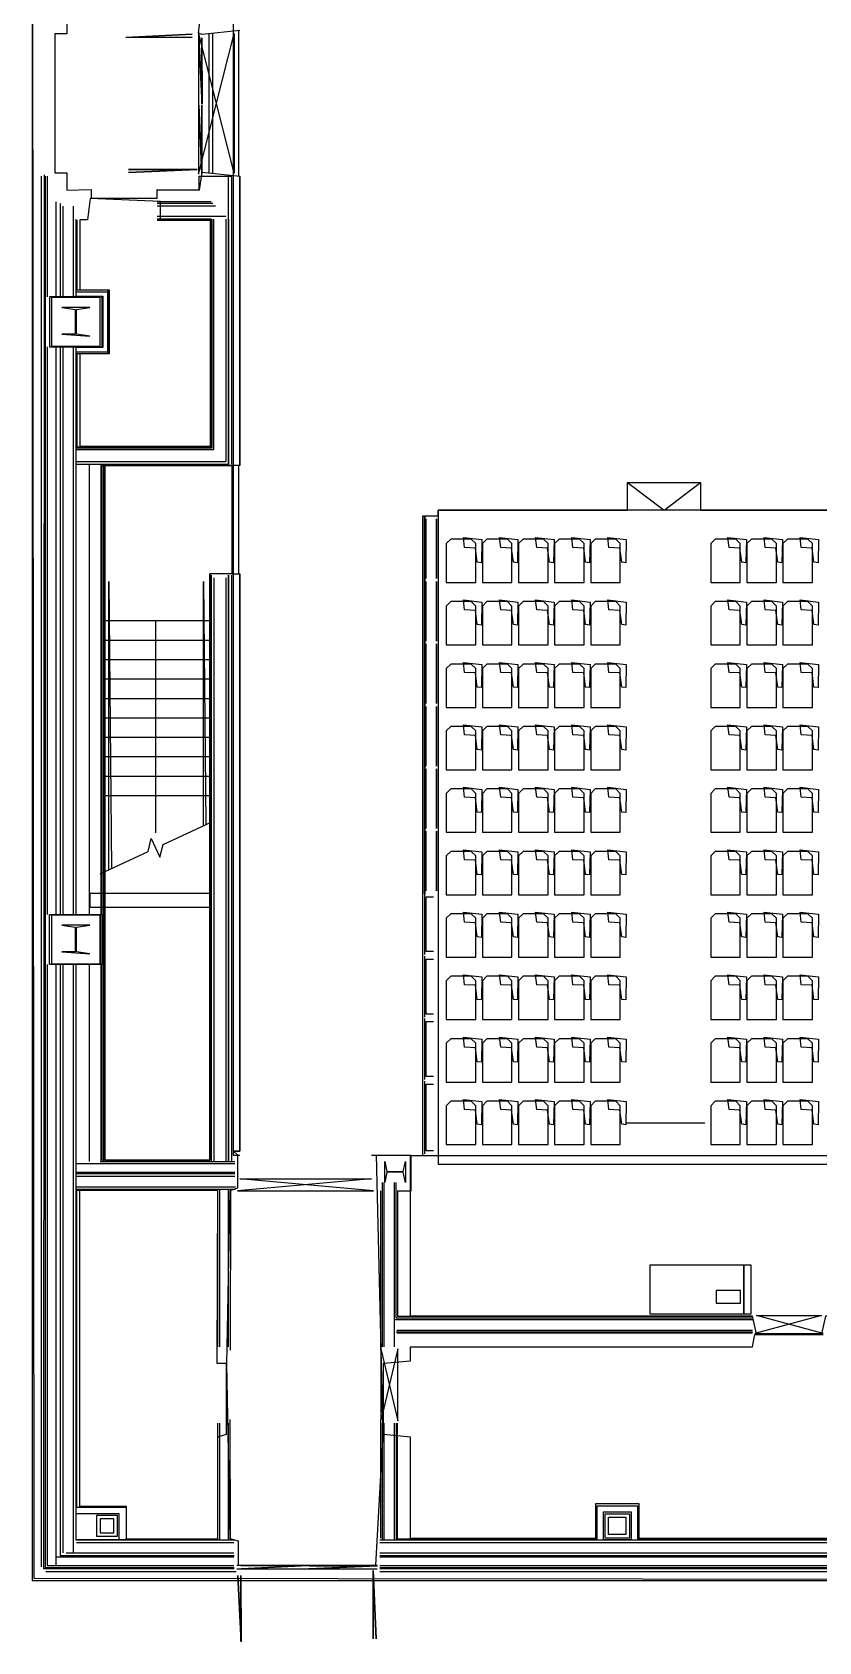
# Model space of a CAD drawing. Header units: millimetres. Extents: x -167342 to 210257, y -148500 to 0.
# Drawn here: x 140729 to 152061, y -100071 to -76875 of the extents above; entities that cross this region are included whole.
import ezdxf

# ---------------------------------------------------------------- set-up
doc = ezdxf.new("R2010")
doc.units = ezdxf.units.MM
doc.layers.add('CONTROL_SIMPLIFIED', color=7, linetype='Continuous')

msp = doc.modelspace()

# ---------------------------------------------------------------- linework, layer by layer
at = {"layer": 'CONTROL_SIMPLIFIED'}
for p, q in [((143628, -93005, 0), (143628, -67995, 0)), ((143277, -78910, 0), (143277, -76890)), ((143329, -78910, 0), (143329, -76890, 0)), ((143702, -76850, 0), (143702, -78950, 0)), ((140856, -78950, 0), (140856, -98991, 0)), ((140917, -78950, 0), (140917, -99000, 0)), ((140944, -78950, 0), (140944, -80690, 0)), ((140944, -78950, 0), (140944, -80690, 0)), ((143557, -83100, 0), (143557, -78950, 0)), ((143607, -83100, 0), (143607, -78950, 0)), ((143718, -83120, 0), (143718, -78950, 0)), ((141069, -79322, 0), (141069, -80690, 0)), ((141069, -79322, 0), (141069, -80690, 0)), ((143309, -79322, 0), (142527, -79322, 0)), ((143309, -79322, 0), (142527, -79322, 0)), ((141131, -79344, 0), (141131, -80690, 0)), ((141131, -79344, 0), (141131, -80690, 0)), ((141169, -79382, 0), (141169, -80690, 0)), ((141169, -79382, 0), (141169, -80690, 0)), ((141319, -79382, 0), (141319, -80690, 0)), ((141319, -79382, 0), (141319, -80690, 0)), ((143331, -79344, 0), (142527, -79344, 0)), ((143331, -79344, 0), (142527, -79344, 0)), ((143369, -79382, 0), (142527, -79382, 0)), ((143369, -79382, 0), (142527, -79382, 0)), ((143519, -79532, 0), (142527, -79532, 0)), ((143519, -79532, 0), (142527, -79532, 0)), ((141357, -79570, 0), (141357, -80690, 0)), ((141357, -79570, 0), (141357, -80690, 0)), ((143307, -79570, 0), (142527, -79570, 0)), ((143307, -79570, 0), (142527, -79570, 0)), ((142527, -79582, 0), (143308, -79582, 0)), ((143308, -79582, 0), (143308, -82850, 0)), ((143320, -82863, 0), (143320, -79570, 0)), ((143347, -82890, 0), (143347, -79570, 0)), ((141707, -80700), (141007, -80700)), ((141007, -80700), (141007, -81400)), ((141707, -80700, 0), (141007, -80700, 0)), ((141007, -80700, 0), (141007, -81400, 0)), ((141707, -81400), (141707, -80700)), ((141707, -81400, 0), (141707, -80700, 0)), ((140944, -81410, 0), (140944, -89590, 0)), ((141007, -81400), (141707, -81400)), ((141007, -81400, 0), (141707, -81400, 0)), ((141069, -81410, 0), (141069, -89590, 0)), ((141131, -81410, 0), (141131, -89590, 0)), ((141169, -81410, 0), (141169, -89590, 0)), ((141319, -81410, 0), (141319, -89590, 0)), ((141357, -81410, 0), (141357, -89590, 0)), ((141370, -81510, 0), (141370, -82850, 0)), ((141357, -82700, 0), (141357, -89590, 0)), ((141357, -82863, 0), (143320, -82863, 0)), ((141357, -82890, 0), (143347, -82890, 0)), ((141370, -82850, 0), (143308, -82850, 0)), ((141357, -83060, 0), (143517, -83060, 0)), ((141357, -83100, 0), (143557, -83100, 0)), ((141548, -83100, 0), (141548, -89590, 0)), ((141548, -83100, 0), (141548, -89590, 0)), ((141718, -83100, 0), (141718, -89590, 0)), ((141718, -83100, 0), (141718, -89590, 0)), ((141757, -83100, 0), (141757, -93150, 0)), ((141778, -93129, 0), (141778, -83121, 0)), ((143702, -83121, 0), (141778, -83121, 0)), ((143702, -83120, 0), (143702, -84680, 0)), ((146357, -83846, 0), (146357, -84794, 0)), ((146382, -83846, 0), (146382, -84794, 0)), ((146389, -84794, 0), (146389, -83846, 0)), ((146403, -84750, 0), (146403, -83890, 0)), ((146553, -84750, 0), (146553, -83890, 0)), ((146553, -83890, 0), (146553, -84750, 0)), ((146577, -83890, 0), (146577, -84750, 0)), ((143286, -93129, 0), (143286, -84679, 0)), ((143307, -84700, 0), (143307, -93150, 0)), ((143307, -84700, 0), (143307, -93150, 0)), ((143347, -84740, 0), (143347, -93150, 0)), ((143347, -84740, 0), (143347, -93150, 0)), ((143517, -84740, 0), (143517, -93150, 0)), ((143517, -84740, 0), (143517, -93150, 0)), ((143557, -84700, 0), (143557, -93150, 0)), ((143557, -84700, 0), (143557, -93150, 0)), ((143557, -93150, 0), (143557, -84700, 0)), ((143607, -93150, 0), (143607, -84700, 0)), ((146357, -84746, 0), (146357, -85694, 0)), ((146382, -84746, 0), (146382, -85694, 0)), ((146389, -85694, 0), (146389, -84746, 0)), ((146403, -85650, 0), (146403, -84790, 0)), ((146553, -85650, 0), (146553, -84790, 0)), ((146553, -84790, 0), (146553, -85650, 0)), ((146577, -84790, 0), (146577, -85650, 0)), ((143287, -85360, 0), (141778, -85360, 0)), ((143287, -85360, 0), (141778, -85360, 0)), ((143287, -85640, 0), (141778, -85640, 0)), ((143287, -85640, 0), (141778, -85640, 0)), ((146357, -85646, 0), (146357, -86594, 0)), ((146382, -85646, 0), (146382, -86594, 0)), ((146389, -86594, 0), (146389, -85646, 0)), ((146403, -86550, 0), (146403, -85690, 0)), ((146553, -86550, 0), (146553, -85690, 0)), ((146553, -85690, 0), (146553, -86550, 0)), ((146577, -85690, 0), (146577, -86550, 0)), ((143287, -85920, 0), (141778, -85920, 0)), ((143287, -85920, 0), (141778, -85920, 0)), ((143287, -86200, 0), (141778, -86200, 0)), ((143287, -86200, 0), (141778, -86200, 0)), ((143287, -86480, 0), (141778, -86480, 0)), ((143287, -86480, 0), (141778, -86480, 0)), ((146357, -86546, 0), (146357, -87494, 0)), ((146382, -86546, 0), (146382, -87494, 0)), ((146389, -87494, 0), (146389, -86546, 0)), ((146403, -87450, 0), (146403, -86590, 0)), ((146553, -87450, 0), (146553, -86590, 0)), ((146553, -86590, 0), (146553, -87450, 0)), ((146577, -86590, 0), (146577, -87450, 0)), ((143287, -86760, 0), (141778, -86760, 0)), ((143287, -86760, 0), (141778, -86760, 0)), ((143287, -87040, 0), (141778, -87040, 0)), ((143287, -87040, 0), (141778, -87040, 0)), ((143287, -87320, 0), (141778, -87320, 0)), ((143287, -87320, 0), (141778, -87320, 0)), ((146357, -87446, 0), (146357, -88394, 0)), ((146382, -87446, 0), (146382, -88394, 0)), ((146389, -88394, 0), (146389, -87446, 0)), ((143287, -87600, 0), (141778, -87600, 0)), ((143287, -87600, 0), (141778, -87600, 0)), ((146403, -88350, 0), (146403, -87490, 0)), ((146553, -88350, 0), (146553, -87490, 0)), ((146553, -87490, 0), (146553, -88350, 0)), ((146577, -87490, 0), (146577, -88350, 0)), ((143287, -87880, 0), (141778, -87880, 0)), ((143287, -87880, 0), (141778, -87880, 0)), ((146357, -88346, 0), (146357, -89294, 0)), ((146382, -88346, 0), (146382, -89294, 0)), ((146389, -89294, 0), (146389, -88346, 0)), ((146403, -89250, 0), (146403, -88390, 0)), ((146553, -89250, 0), (146553, -88390, 0)), ((146553, -88390, 0), (146553, -89250, 0)), ((146577, -88390, 0), (146577, -89250, 0)), ((146382, -89290, 0), (146382, -90168, 0)), ((141707, -89600), (141007, -89600)), ((141007, -89600), (141007, -90300)), ((141707, -89600, 0), (141007, -89600, 0)), ((141007, -89600, 0), (141007, -90300, 0)), ((141707, -89600), (141707, -90300)), ((141707, -89600, 0), (141707, -90300, 0)), ((146382, -90190, 0), (146382, -91068, 0)), ((140944, -90310, 0), (140944, -98973, 0)), ((140944, -90310, 0), (140944, -98973, 0)), ((141007, -90300), (141707, -90300)), ((141007, -90300, 0), (141707, -90300, 0)), ((141069, -90310, 0), (141069, -98973, 0)), ((141069, -90310, 0), (141069, -98848, 0)), ((141131, -90310, 0), (141131, -98826, 0)), ((141131, -90310, 0), (141131, -98826, 0)), ((141169, -90310, 0), (141169, -98788, 0)), ((141169, -90310, 0), (141169, -98788, 0)), ((141319, -90310, 0), (141319, -98788, 0)), ((141319, -90310, 0), (141319, -98788, 0)), ((141357, -90310, 0), (141357, -93150, 0)), ((141357, -90310, 0), (141357, -93150, 0)), ((141548, -90310, 0), (141548, -93150, 0)), ((141718, -90310, 0), (141718, -93150, 0)), ((141718, -90310, 0), (141718, -93150, 0)), ((146382, -91090, 0), (146382, -91968, 0)), ((146382, -91990, 0), (146382, -93038, 0)), ((149287, -92591, 0), (150417, -92591, 0)), ((141357, -93150, 0), (141357, -98600, 0)), ((141357, -93177, 0), (143647, -93177, 0)), ((141357, -93177, 0), (143647, -93177, 0)), ((141707, -93150, 0), (143603, -93150, 0)), ((141707, -93150, 0), (143647, -93150, 0)), ((141778, -93129, 0), (143286, -93129, 0)), ((146188, -93065, 0), (159926, -93065, 0)), ((146307, -93065, 0), (159807, -93065, 0)), ((141357, -93302, 0), (143647, -93302, 0)), ((141357, -93302, 0), (143647, -93302, 0)), ((141357, -93324, 0), (143647, -93324, 0)), ((141357, -93362, 0), (143647, -93362, 0)), ((141357, -93362, 0), (143603, -93362, 0)), ((141357, -93376, 0), (141357, -98600, 0)), ((141357, -93376, 0), (141357, -98600, 0)), ((145769, -93450, 0), (145769, -95818, 0)), ((145796, -93450, 0), (145796, -95818, 0)), ((145796, -93450, 0), (145796, -95818, 0)), ((145946, -93450, 0), (145946, -95818, 0)), ((145946, -93450, 0), (145946, -95818, 0)), ((145973, -95401, 0), (145973, -93450, 0)), ((141357, -93512, 0), (143658, -93512, 0)), ((141357, -93550, 0), (143658, -93550, 0)), ((141370, -98135, 0), (141370, -93562, 0)), ((141370, -93562, 0), (143405, -93562, 0)), ((141407, -93512, 0), (143658, -93512, 0)), ((141407, -93550), (143658, -93550)), ((141407, -93550), (143658, -93550)), ((141407, -93550, 0), (143658, -93550, 0)), ((143405, -95818, 0), (143405, -93562, 0)), ((143430, -95818, 0), (143430, -93550, 0)), ((143555, -95818, 0), (143555, -93550, 0)), ((145748, -93571, 0), (145748, -95868, 0)), ((145994, -93571, 0), (145994, -95380, 0)), ((145945, -95428, 0), (151107, -95428, 0)), ((145945, -95428, 0), (151107, -95428, 0)), ((145972, -95401, 0), (151107, -95401, 0)), ((145994, -95380, 0), (151107, -95380, 0)), ((145972, -95605, 0), (151107, -95605, 0)), ((145983, -95578, 0), (151107, -95578, 0)), ((145983, -95578, 0), (151107, -95578, 0)), ((145986, -95618, 0), (151107, -95618, 0)), ((143405, -98600, 0), (143405, -96918, 0)), ((143430, -98600, 0), (143430, -96918, 0)), ((143555, -98600, 0), (143555, -96918, 0)), ((145748, -96868, 0), (145748, -98579, 0)), ((145769, -96918, 0), (145769, -98600, 0)), ((145796, -96918), (145796, -98600, 0)), ((145796, -96918), (145796, -98600, 0)), ((145946, -96918), (145946, -98600, 0)), ((145946, -96918), (145946, -98600, 0)), ((145973, -96918), (145973, -98600, 0)), ((145986, -96918, 0), (145986, -98587, 0)), ((142072, -98135, 0), (141370, -98135, 0)), ((141219, -98788, 0), (143632, -98788, 0)), ((141219, -98788, 0), (143632, -98788, 0)), ((142077, -98600, 0), (141357, -98600, 0)), ((141357, -98600, 0), (143637, -98600, 0)), ((141369, -98638, 0), (143632, -98638, 0)), ((141369, -98638, 0), (143632, -98638, 0)), ((142072, -98587, 0), (143405, -98587, 0)), ((142077, -98600, 0), (143637, -98600, 0)), ((145737, -98600, 0), (160377, -98600, 0)), ((145737, -98638, 0), (160377, -98638, 0)), ((145737, -98638, 0), (160377, -98638, 0)), ((145737, -98788, 0), (160377, -98788, 0)), ((145737, -98788, 0), (160377, -98788, 0)), ((145986, -98587, 0), (148867, -98587, 0)), ((149447, -98587, 0), (156667, -98587, 0)), ((140917, -99000, 0), (143637, -99000, 0)), ((140944, -98973, 0), (143632, -98973, 0)), ((141007, -99000, 0), (143637, -99000, 0)), ((141007, -99000, 0), (143637, -99000, 0)), ((141007, -99000, 0), (143637, -99000, 0)), ((141034, -98973, 0), (143632, -98973, 0)), ((141069, -98848, 0), (143632, -98848, 0)), ((141109, -98848, 0), (143632, -98848, 0)), ((141131, -98826, 0), (143637, -98826, 0)), ((141181, -98826, 0), (143637, -98826, 0)), ((143677, -98968, 0), (145697, -98968, 0)), ((143677, -99020, 0), (145697, -99020, 0)), ((145737, -98826, 0), (160377, -98826, 0)), ((145737, -98826, 0), (160377, -98826, 0)), ((145737, -98848, 0), (160377, -98848, 0)), ((145737, -98848, 0), (160377, -98848, 0)), ((145737, -98973, 0), (160377, -98973, 0)), ((145737, -98973, 0), (160377, -98973, 0)), ((145737, -99000, 0), (160377, -99000, 0)), ((145737, -99000, 0), (160377, -99000, 0)), ((143667, -99061, 0), (140926, -99061, 0)), ((160407, -99061, 0), (145737, -99061, 0))]:
    msp.add_line(p, q, dxfattribs=at)
for points in [[(167042, -99188), (140756, -99161), (140729, -63855), (140729, -99188)], [(142577, -79315), (141562, -79272), (141527, -79580), (141417, -79580), (141417, -80590), (141817, -80590), (141817, -81510), (141417, -81510), (141417, -82840), (143297, -82840), (143297, -79580), (142577, -79580)], [(141737, -80690), (140977, -80690), (140977, -81410), (141737, -81410)], [(141007, -81400), (141707, -81400), (141707, -80700), (141007, -80700)], [(141007, -81400), (141707, -81400), (141707, -80700), (141007, -80700)], [(141707, -80700), (141007, -80700), (141007, -81400), (141707, -81400)], [(141155, -81229), (141560, -81257), (141366, -81229), (141366, -80871), (141560, -80843), (141155, -80843), (141348, -80871), (141348, -81229)], [(141155, -81229), (141560, -81257), (141366, -81229), (141366, -80871), (141560, -80843), (141155, -80843), (141348, -80871), (141348, -81229)], [(141737, -93130), (141737, -83120), (143607, -83120), (143607, -84680), (143287, -84680), (143287, -93130)], [(146577, -83765), (146577, -93190), (159537, -93190), (159537, -83765)], [(147120, -84805), (147120, -84245), (147055, -84180), (146760, -84180), (146695, -84245), (146695, -84805)], [(147640, -84805), (147640, -84245), (147575, -84180), (147280, -84180), (147215, -84245), (147215, -84805)], [(148160, -84805), (148160, -84245), (148095, -84180), (147800, -84180), (147735, -84245), (147735, -84805)], [(148680, -84805), (148680, -84245), (148615, -84180), (148320, -84180), (148255, -84245), (148255, -84805)], [(149200, -84805), (149200, -84245), (149135, -84180), (148840, -84180), (148775, -84245), (148775, -84805)], [(150930, -84805), (150930, -84245), (150865, -84180), (150570, -84180), (150505, -84245), (150505, -84805)], [(151450, -84805), (151450, -84245), (151385, -84180), (151090, -84180), (151025, -84245), (151025, -84805)], [(151970, -84805), (151970, -84245), (151905, -84180), (151610, -84180), (151545, -84245), (151545, -84805)], [(147120, -85705), (147120, -85145), (147055, -85080), (146760, -85080), (146695, -85145), (146695, -85705)], [(147640, -85705), (147640, -85145), (147575, -85080), (147280, -85080), (147215, -85145), (147215, -85705)], [(148160, -85705), (148160, -85145), (148095, -85080), (147800, -85080), (147735, -85145), (147735, -85705)], [(148680, -85705), (148680, -85145), (148615, -85080), (148320, -85080), (148255, -85145), (148255, -85705)], [(149200, -85705), (149200, -85145), (149135, -85080), (148840, -85080), (148775, -85145), (148775, -85705)], [(150930, -85705), (150930, -85145), (150865, -85080), (150570, -85080), (150505, -85145), (150505, -85705)], [(151450, -85705), (151450, -85145), (151385, -85080), (151090, -85080), (151025, -85145), (151025, -85705)], [(151970, -85705), (151970, -85145), (151905, -85080), (151610, -85080), (151545, -85145), (151545, -85705)], [(147120, -86605), (147120, -86045), (147055, -85980), (146760, -85980), (146695, -86045), (146695, -86605)], [(147640, -86605), (147640, -86045), (147575, -85980), (147280, -85980), (147215, -86045), (147215, -86605)], [(148160, -86605), (148160, -86045), (148095, -85980), (147800, -85980), (147735, -86045), (147735, -86605)], [(148680, -86605), (148680, -86045), (148615, -85980), (148320, -85980), (148255, -86045), (148255, -86605)], [(149200, -86605), (149200, -86045), (149135, -85980), (148840, -85980), (148775, -86045), (148775, -86605)], [(150930, -86605), (150930, -86045), (150865, -85980), (150570, -85980), (150505, -86045), (150505, -86605)], [(151450, -86605), (151450, -86045), (151385, -85980), (151090, -85980), (151025, -86045), (151025, -86605)], [(151970, -86605), (151970, -86045), (151905, -85980), (151610, -85980), (151545, -86045), (151545, -86605)], [(147120, -87505), (147120, -86945), (147055, -86880), (146760, -86880), (146695, -86945), (146695, -87505)], [(147640, -87505), (147640, -86945), (147575, -86880), (147280, -86880), (147215, -86945), (147215, -87505)], [(148160, -87505), (148160, -86945), (148095, -86880), (147800, -86880), (147735, -86945), (147735, -87505)], [(148680, -87505), (148680, -86945), (148615, -86880), (148320, -86880), (148255, -86945), (148255, -87505)], [(149200, -87505), (149200, -86945), (149135, -86880), (148840, -86880), (148775, -86945), (148775, -87505)], [(150930, -87505), (150930, -86945), (150865, -86880), (150570, -86880), (150505, -86945), (150505, -87505)], [(151450, -87505), (151450, -86945), (151385, -86880), (151090, -86880), (151025, -86945), (151025, -87505)], [(151970, -87505), (151970, -86945), (151905, -86880), (151610, -86880), (151545, -86945), (151545, -87505)], [(147120, -88405), (147120, -87845), (147055, -87780), (146760, -87780), (146695, -87845), (146695, -88405)], [(147640, -88405), (147640, -87845), (147575, -87780), (147280, -87780), (147215, -87845), (147215, -88405)], [(148160, -88405), (148160, -87845), (148095, -87780), (147800, -87780), (147735, -87845), (147735, -88405)], [(148680, -88405), (148680, -87845), (148615, -87780), (148320, -87780), (148255, -87845), (148255, -88405)], [(149200, -88405), (149200, -87845), (149135, -87780), (148840, -87780), (148775, -87845), (148775, -88405)], [(150930, -88405), (150930, -87845), (150865, -87780), (150570, -87780), (150505, -87845), (150505, -88405)], [(151450, -88405), (151450, -87845), (151385, -87780), (151090, -87780), (151025, -87845), (151025, -88405)], [(151970, -88405), (151970, -87845), (151905, -87780), (151610, -87780), (151545, -87845), (151545, -88405)], [(147120, -89305), (147120, -88745), (147055, -88680), (146760, -88680), (146695, -88745), (146695, -89305)], [(147640, -89305), (147640, -88745), (147575, -88680), (147280, -88680), (147215, -88745), (147215, -89305)], [(148160, -89305), (148160, -88745), (148095, -88680), (147800, -88680), (147735, -88745), (147735, -89305)], [(148680, -89305), (148680, -88745), (148615, -88680), (148320, -88680), (148255, -88745), (148255, -89305)], [(149200, -89305), (149200, -88745), (149135, -88680), (148840, -88680), (148775, -88745), (148775, -89305)], [(150930, -89305), (150930, -88745), (150865, -88680), (150570, -88680), (150505, -88745), (150505, -89305)], [(151450, -89305), (151450, -88745), (151385, -88680), (151090, -88680), (151025, -88745), (151025, -89305)], [(151970, -89305), (151970, -88745), (151905, -88680), (151610, -88680), (151545, -88745), (151545, -89305)], [(143307, -89485), (143307, -89285), (141557, -89285), (141557, -89485)], [(140977, -89591), (141737, -89590), (141737, -90310), (140977, -90311)], [(141707, -89600), (141007, -89600), (141007, -90300), (141707, -90300)], [(141707, -89600), (141007, -89600), (141007, -90300), (141707, -90300)], [(141707, -89600), (141007, -89600), (141007, -90300), (141707, -90300)], [(141155, -90129), (141560, -90157), (141366, -90129), (141366, -89771), (141560, -89743), (141155, -89743), (141348, -89771), (141348, -90129)], [(141155, -90129), (141560, -90157), (141366, -90129), (141366, -89771), (141560, -89743), (141155, -89743), (141348, -89771), (141348, -90129)], [(147120, -90205), (147120, -89645), (147055, -89580), (146760, -89580), (146695, -89645), (146695, -90205)], [(147640, -90205), (147640, -89645), (147575, -89580), (147280, -89580), (147215, -89645), (147215, -90205)], [(148160, -90205), (148160, -89645), (148095, -89580), (147800, -89580), (147735, -89645), (147735, -90205)], [(148680, -90205), (148680, -89645), (148615, -89580), (148320, -89580), (148255, -89645), (148255, -90205)], [(149200, -90205), (149200, -89645), (149135, -89580), (148840, -89580), (148775, -89645), (148775, -90205)], [(150930, -90205), (150930, -89645), (150865, -89580), (150570, -89580), (150505, -89645), (150505, -90205)], [(151450, -90205), (151450, -89645), (151385, -89580), (151090, -89580), (151025, -89645), (151025, -90205)], [(151970, -90205), (151970, -89645), (151905, -89580), (151610, -89580), (151545, -89645), (151545, -90205)], [(147120, -91105), (147120, -90545), (147055, -90480), (146760, -90480), (146695, -90545), (146695, -91105)], [(147640, -91105), (147640, -90545), (147575, -90480), (147280, -90480), (147215, -90545), (147215, -91105)], [(148160, -91105), (148160, -90545), (148095, -90480), (147800, -90480), (147735, -90545), (147735, -91105)], [(148680, -91105), (148680, -90545), (148615, -90480), (148320, -90480), (148255, -90545), (148255, -91105)], [(149200, -91105), (149200, -90545), (149135, -90480), (148840, -90480), (148775, -90545), (148775, -91105)], [(150930, -91105), (150930, -90545), (150865, -90480), (150570, -90480), (150505, -90545), (150505, -91105)], [(151450, -91105), (151450, -90545), (151385, -90480), (151090, -90480), (151025, -90545), (151025, -91105)], [(151970, -91105), (151970, -90545), (151905, -90480), (151610, -90480), (151545, -90545), (151545, -91105)], [(147120, -92005), (147120, -91445), (147055, -91380), (146760, -91380), (146695, -91445), (146695, -92005)], [(147640, -92005), (147640, -91445), (147575, -91380), (147280, -91380), (147215, -91445), (147215, -92005)], [(148160, -92005), (148160, -91445), (148095, -91380), (147800, -91380), (147735, -91445), (147735, -92005)], [(148680, -92005), (148680, -91445), (148615, -91380), (148320, -91380), (148255, -91445), (148255, -92005)], [(149200, -92005), (149200, -91445), (149135, -91380), (148840, -91380), (148775, -91445), (148775, -92005)], [(150930, -92005), (150930, -91445), (150865, -91380), (150570, -91380), (150505, -91445), (150505, -92005)], [(151450, -92005), (151450, -91445), (151385, -91380), (151090, -91380), (151025, -91445), (151025, -92005)], [(151970, -92005), (151970, -91445), (151905, -91380), (151610, -91380), (151545, -91445), (151545, -92005)], [(147120, -92905), (147120, -92345), (147055, -92280), (146760, -92280), (146695, -92345), (146695, -92905)], [(147640, -92905), (147640, -92345), (147575, -92280), (147280, -92280), (147215, -92345), (147215, -92905)], [(148160, -92905), (148160, -92345), (148095, -92280), (147800, -92280), (147735, -92345), (147735, -92905)], [(148680, -92905), (148680, -92345), (148615, -92280), (148320, -92280), (148255, -92345), (148255, -92905)], [(149200, -92905), (149200, -92345), (149135, -92280), (148840, -92280), (148775, -92345), (148775, -92905)], [(150930, -92905), (150930, -92345), (150865, -92280), (150570, -92280), (150505, -92345), (150505, -92905)], [(151450, -92905), (151450, -92345), (151385, -92280), (151090, -92280), (151025, -92345), (151025, -92905)], [(151970, -92905), (151970, -92345), (151905, -92280), (151610, -92280), (151545, -92345), (151545, -92905)], [(146177, -93065), (146577, -93065), (146577, -93190), (159537, -93190), (159537, -93065), (159937, -93065), (159937, -95380), (152157, -95380), (152101, -95635), (151163, -95635), (151107, -95380), (146177, -95380)], [(143397, -97120), (143397, -98590), (142087, -98590), (142087, -98120), (141417, -98120), (141417, -93560), (143397, -93560), (143387, -96055), (143522, -96055), (143522, -97085)], [(149632, -95350), (149632, -94640), (150982, -94640), (150982, -95350)], [(150982, -95350), (150982, -94640), (151082, -94640), (151082, -95350)], [(150932, -95192), (150932, -95006), (150582, -95006), (150582, -95192)], [(141957, -98250), (141657, -98250), (141657, -98550), (141957, -98550)], [(141957, -98250), (141657, -98250), (141657, -98550), (141957, -98550)], [(141907, -98300), (141707, -98300), (141707, -98500), (141907, -98500)], [(141907, -98300), (141707, -98300), (141707, -98500), (141907, -98500)], [(149357, -98200), (149357, -98600), (148957, -98600), (148957, -98200)], [(149357, -98200), (149357, -98600), (148957, -98600), (148957, -98200)], [(148982, -98225), (149332, -98225), (149332, -98575), (148982, -98575)], [(148982, -98225), (149332, -98225), (149332, -98575), (148982, -98575)], [(149032, -98275), (149282, -98275), (149282, -98525), (149032, -98525)], [(149032, -98275), (149282, -98275), (149282, -98525), (149032, -98525)]]:
    msp.add_lwpolyline(points, close=True, dxfattribs=at)
for points in [[(141227, -76650), (141227, -76900), (141053, -76900), (141053, -78900), (141227, -78900), (141227, -79150), (141577, -79140), (141577, -79267), (142527, -79267), (142527, -79140), (143137, -79150), (143179, -78893), (143718, -78950), (143718, -83120), (143612, -83120), (143612, -84680), (143718, -84680), (143718, -93000), (143628, -93000), (143687, -93055), (143687, -93535), (143577, -93570), (143527, -96070), (143577, -98580), (143694, -98615), (143694, -98968), (145680, -98968), (145787, -97070), (145687, -93055), (146357, -93065), (146357, -83846), (146577, -83846), (146577, -83765), (149307, -83765), (149307, -83365), (150357, -83365), (150357, -83765), (155757, -83765)], [(143718, -76850), (143179, -76907), (143127, -76890), (143153, -76650)], [(143032, -76902), (142076, -76952), (143032, -76903)], [(143032, -76947), (142089, -76951)], [(142091, -76947), (143032, -76947)], [(143638, -76895), (143638, -78905), (143126, -76880), (143126, -78920), (143638, -76895)], [(143128, -76957), (143177, -77912), (143129, -76957)], [(143172, -77898), (143172, -76957)], [(143173, -76957), (143177, -77899)], [(143129, -77929), (143171, -78917), (143128, -77929)], [(143173, -77929), (143171, -78916), (143172, -77929)], [(142117, -78853), (143104, -78855), (142117, -78853)], [(142117, -78897), (143105, -78855), (142117, -78898)], [(143637, -99021), (140896, -99021), (140905, -78930)], [(142529, -79149), (143136, -79149), (143136, -78950), (143612, -78950)], [(141370, -79582), (141370, -80590)], [(143517, -79570), (143517, -83060)], [(143557, -79570), (143557, -83100)], [(141357, -80615), (141812, -80615), (141812, -81485), (141357, -81485)], [(141357, -80680), (141747, -80680), (141747, -81420), (141357, -81420)], [(141370, -80590), (141837, -80590), (141837, -81510), (141370, -81510)], [(149307, -83365), (149832, -83765), (150357, -83365)], [(147114, -84309), (146958, -84301), (146942, -84157), (147207, -84187), (147200, -84520), (147141, -84513), (147114, -84309)], [(147634, -84309), (147478, -84301), (147462, -84157), (147727, -84187), (147720, -84520), (147661, -84513), (147634, -84309)], [(148154, -84309), (147998, -84301), (147982, -84157), (148247, -84187), (148240, -84520), (148181, -84513), (148154, -84309)], [(148674, -84309), (148518, -84301), (148502, -84157), (148767, -84187), (148760, -84520), (148701, -84513), (148674, -84309)], [(149194, -84309), (149038, -84301), (149022, -84157), (149287, -84187), (149280, -84520), (149221, -84513), (149194, -84309)], [(150924, -84309), (150768, -84301), (150752, -84157), (151017, -84187), (151010, -84520), (150951, -84513), (150924, -84309)], [(151444, -84309), (151288, -84301), (151272, -84157), (151537, -84187), (151530, -84520), (151471, -84513), (151444, -84309)], [(151964, -84309), (151808, -84301), (151792, -84157), (152057, -84187), (152050, -84520), (151991, -84513), (151964, -84309)], [(141835, -88943), (141835, -84790), (141870, -88927)], [(141835, -88943), (141835, -84790), (141870, -88927)], [(143195, -88309), (143195, -84790), (143230, -88293)], [(143195, -88309), (143195, -84790), (143230, -88293)], [(143718, -93065), (143628, -93065), (143628, -93000), (143718, -93000), (143718, -84680)], [(147114, -85209), (146958, -85201), (146942, -85057), (147207, -85087), (147200, -85420), (147141, -85413), (147114, -85209)], [(147634, -85209), (147478, -85201), (147462, -85057), (147727, -85087), (147720, -85420), (147661, -85413), (147634, -85209)], [(148154, -85209), (147998, -85201), (147982, -85057), (148247, -85087), (148240, -85420), (148181, -85413), (148154, -85209)], [(148674, -85209), (148518, -85201), (148502, -85057), (148767, -85087), (148760, -85420), (148701, -85413), (148674, -85209)], [(149194, -85209), (149038, -85201), (149022, -85057), (149287, -85087), (149280, -85420), (149221, -85413), (149194, -85209)], [(150924, -85209), (150768, -85201), (150752, -85057), (151017, -85087), (151010, -85420), (150951, -85413), (150924, -85209)], [(151444, -85209), (151288, -85201), (151272, -85057), (151537, -85087), (151530, -85420), (151471, -85413), (151444, -85209)], [(151964, -85209), (151808, -85201), (151792, -85057), (152057, -85087), (152050, -85420), (151991, -85413), (151964, -85209)], [(142507, -85360), (142507, -88411)], [(142507, -85360), (142507, -88411)], [(147114, -86109), (146958, -86101), (146942, -85957), (147207, -85987), (147200, -86320), (147141, -86313), (147114, -86109)], [(147634, -86109), (147478, -86101), (147462, -85957), (147727, -85987), (147720, -86320), (147661, -86313), (147634, -86109)], [(148154, -86109), (147998, -86101), (147982, -85957), (148247, -85987), (148240, -86320), (148181, -86313), (148154, -86109)], [(148674, -86109), (148518, -86101), (148502, -85957), (148767, -85987), (148760, -86320), (148701, -86313), (148674, -86109)], [(149194, -86109), (149038, -86101), (149022, -85957), (149287, -85987), (149280, -86320), (149221, -86313), (149194, -86109)], [(150924, -86109), (150768, -86101), (150752, -85957), (151017, -85987), (151010, -86320), (150951, -86313), (150924, -86109)], [(151444, -86109), (151288, -86101), (151272, -85957), (151537, -85987), (151530, -86320), (151471, -86313), (151444, -86109)], [(151964, -86109), (151808, -86101), (151792, -85957), (152057, -85987), (152050, -86320), (151991, -86313), (151964, -86109)], [(147114, -87009), (146958, -87001), (146942, -86857), (147207, -86887), (147200, -87220), (147141, -87213), (147114, -87009)], [(147634, -87009), (147478, -87001), (147462, -86857), (147727, -86887), (147720, -87220), (147661, -87213), (147634, -87009)], [(148154, -87009), (147998, -87001), (147982, -86857), (148247, -86887), (148240, -87220), (148181, -87213), (148154, -87009)], [(148674, -87009), (148518, -87001), (148502, -86857), (148767, -86887), (148760, -87220), (148701, -87213), (148674, -87009)], [(149194, -87009), (149038, -87001), (149022, -86857), (149287, -86887), (149280, -87220), (149221, -87213), (149194, -87009)], [(150924, -87009), (150768, -87001), (150752, -86857), (151017, -86887), (151010, -87220), (150951, -87213), (150924, -87009)], [(151444, -87009), (151288, -87001), (151272, -86857), (151537, -86887), (151530, -87220), (151471, -87213), (151444, -87009)], [(151964, -87009), (151808, -87001), (151792, -86857), (152057, -86887), (152050, -87220), (151991, -87213), (151964, -87009)], [(147114, -87909), (146958, -87901), (146942, -87757), (147207, -87787), (147200, -88120), (147141, -88113), (147114, -87909)], [(147634, -87909), (147478, -87901), (147462, -87757), (147727, -87787), (147720, -88120), (147661, -88113), (147634, -87909)], [(148154, -87909), (147998, -87901), (147982, -87757), (148247, -87787), (148240, -88120), (148181, -88113), (148154, -87909)], [(148674, -87909), (148518, -87901), (148502, -87757), (148767, -87787), (148760, -88120), (148701, -88113), (148674, -87909)], [(149194, -87909), (149038, -87901), (149022, -87757), (149287, -87787), (149280, -88120), (149221, -88113), (149194, -87909)], [(150924, -87909), (150768, -87901), (150752, -87757), (151017, -87787), (151010, -88120), (150951, -88113), (150924, -87909)], [(151444, -87909), (151288, -87901), (151272, -87757), (151537, -87787), (151530, -88120), (151471, -88113), (151444, -87909)], [(151964, -87909), (151808, -87901), (151792, -87757), (152057, -87787), (152050, -88120), (151991, -88113), (151964, -87909)], [(141707, -89003), (142399, -88680), (142444, -88495), (142570, -88765), (142615, -88580), (143307, -88257)], [(141707, -89003), (142399, -88680), (142444, -88495), (142570, -88765), (142615, -88580), (143307, -88257)], [(147114, -88809), (146958, -88801), (146942, -88657), (147207, -88687), (147200, -89020), (147141, -89013), (147114, -88809)], [(147634, -88809), (147478, -88801), (147462, -88657), (147727, -88687), (147720, -89020), (147661, -89013), (147634, -88809)], [(148154, -88809), (147998, -88801), (147982, -88657), (148247, -88687), (148240, -89020), (148181, -89013), (148154, -88809)], [(148674, -88809), (148518, -88801), (148502, -88657), (148767, -88687), (148760, -89020), (148701, -89013), (148674, -88809)], [(149194, -88809), (149038, -88801), (149022, -88657), (149287, -88687), (149280, -89020), (149221, -89013), (149194, -88809)], [(150924, -88809), (150768, -88801), (150752, -88657), (151017, -88687), (151010, -89020), (150951, -89013), (150924, -88809)], [(151444, -88809), (151288, -88801), (151272, -88657), (151537, -88687), (151530, -89020), (151471, -89013), (151444, -88809)], [(151964, -88809), (151808, -88801), (151792, -88657), (152057, -88687), (152050, -89020), (151991, -89013), (151964, -88809)], [(146512, -90124), (146403, -90124), (146403, -89334), (146512, -89334)], [(147114, -89709), (146958, -89701), (146942, -89557), (147207, -89587), (147200, -89920), (147141, -89913), (147114, -89709)], [(147634, -89709), (147478, -89701), (147462, -89557), (147727, -89587), (147720, -89920), (147661, -89913), (147634, -89709)], [(148154, -89709), (147998, -89701), (147982, -89557), (148247, -89587), (148240, -89920), (148181, -89913), (148154, -89709)], [(148674, -89709), (148518, -89701), (148502, -89557), (148767, -89587), (148760, -89920), (148701, -89913), (148674, -89709)], [(149194, -89709), (149038, -89701), (149022, -89557), (149287, -89587), (149280, -89920), (149221, -89913), (149194, -89709)], [(150924, -89709), (150768, -89701), (150752, -89557), (151017, -89587), (151010, -89920), (150951, -89913), (150924, -89709)], [(151444, -89709), (151288, -89701), (151272, -89557), (151537, -89587), (151530, -89920), (151471, -89913), (151444, -89709)], [(151964, -89709), (151808, -89701), (151792, -89557), (152057, -89587), (152050, -89920), (151991, -89913), (151964, -89709)], [(146512, -91024), (146403, -91024), (146403, -90234), (146512, -90234)], [(147114, -90609), (146958, -90601), (146942, -90457), (147207, -90487), (147200, -90820), (147141, -90813), (147114, -90609)], [(147634, -90609), (147478, -90601), (147462, -90457), (147727, -90487), (147720, -90820), (147661, -90813), (147634, -90609)], [(148154, -90609), (147998, -90601), (147982, -90457), (148247, -90487), (148240, -90820), (148181, -90813), (148154, -90609)], [(148674, -90609), (148518, -90601), (148502, -90457), (148767, -90487), (148760, -90820), (148701, -90813), (148674, -90609)], [(149194, -90609), (149038, -90601), (149022, -90457), (149287, -90487), (149280, -90820), (149221, -90813), (149194, -90609)], [(150924, -90609), (150768, -90601), (150752, -90457), (151017, -90487), (151010, -90820), (150951, -90813), (150924, -90609)], [(151444, -90609), (151288, -90601), (151272, -90457), (151537, -90487), (151530, -90820), (151471, -90813), (151444, -90609)], [(151964, -90609), (151808, -90601), (151792, -90457), (152057, -90487), (152050, -90820), (151991, -90813), (151964, -90609)], [(146512, -91924), (146403, -91924), (146403, -91134), (146512, -91134)], [(147114, -91509), (146958, -91501), (146942, -91357), (147207, -91387), (147200, -91720), (147141, -91713), (147114, -91509)], [(147634, -91509), (147478, -91501), (147462, -91357), (147727, -91387), (147720, -91720), (147661, -91713), (147634, -91509)], [(148154, -91509), (147998, -91501), (147982, -91357), (148247, -91387), (148240, -91720), (148181, -91713), (148154, -91509)], [(148674, -91509), (148518, -91501), (148502, -91357), (148767, -91387), (148760, -91720), (148701, -91713), (148674, -91509)], [(149194, -91509), (149038, -91501), (149022, -91357), (149287, -91387), (149280, -91720), (149221, -91713), (149194, -91509)], [(150924, -91509), (150768, -91501), (150752, -91357), (151017, -91387), (151010, -91720), (150951, -91713), (150924, -91509)], [(151444, -91509), (151288, -91501), (151272, -91357), (151537, -91387), (151530, -91720), (151471, -91713), (151444, -91509)], [(151964, -91509), (151808, -91501), (151792, -91357), (152057, -91387), (152050, -91720), (151991, -91713), (151964, -91509)], [(146512, -92994), (146403, -92994), (146403, -92034), (146512, -92034)], [(147114, -92409), (146958, -92401), (146942, -92257), (147207, -92287), (147200, -92620), (147141, -92613), (147114, -92409)], [(147634, -92409), (147478, -92401), (147462, -92257), (147727, -92287), (147720, -92620), (147661, -92613), (147634, -92409)], [(148154, -92409), (147998, -92401), (147982, -92257), (148247, -92287), (148240, -92620), (148181, -92613), (148154, -92409)], [(148674, -92409), (148518, -92401), (148502, -92257), (148767, -92287), (148760, -92620), (148701, -92613), (148674, -92409)], [(149194, -92409), (149038, -92401), (149022, -92257), (149287, -92287), (149280, -92620), (149221, -92613), (149194, -92409)], [(150924, -92409), (150768, -92401), (150752, -92257), (151017, -92287), (151010, -92620), (150951, -92613), (150924, -92409)], [(151444, -92409), (151288, -92401), (151272, -92257), (151537, -92287), (151530, -92620), (151471, -92613), (151444, -92409)], [(151964, -92409), (151808, -92401), (151792, -92257), (152057, -92287), (152050, -92620), (151991, -92613), (151964, -92409)], [(145994, -93571), (146188, -93571), (146188, -93065), (145618, -93065)], [(145807, -93150), (145840, -93295), (146074, -93295), (146107, -93150), (146107, -93450), (146074, -93305), (145840, -93305), (145807, -93450), (145807, -93150)], [(143718, -93398), (145618, -93398), (143688, -93571), (145648, -93571), (143718, -93398)], [(143588, -93571), (143579, -95868)], [(151163, -95370), (152101, -95370), (151140, -95628), (152124, -95628), (151163, -95370)], [(156642, -98580), (149472, -98580), (149472, -98085), (148842, -98085), (148842, -98580), (146177, -98580), (146177, -97120), (145792, -97085), (145792, -96055), (146177, -96020), (146177, -95820), (151107, -95820), (151140, -95640), (152124, -95640)], [(145757, -96868), (145757, -95868), (145996, -96888), (145996, -95848), (145757, -96868)], [(143588, -98579), (143579, -96868)], [(148867, -98587), (148867, -98110), (149447, -98110), (149447, -98587)], [(141982, -98600), (141982, -98225), (141357, -98225)], [(143744, -99019), (144699, -98970), (143744, -99018)], [(143744, -98974), (144687, -98971)], [(144685, -98975), (143744, -98975)], [(144716, -98974), (145703, -98976), (144716, -98975)], [(144716, -99018), (145704, -98976), (144716, -99019)], [(145640, -100030), (145642, -99043), (145641, -100030)], [(145684, -100030), (145642, -99042), (145685, -100030)], [(160377, -99021), (145737, -99021)], [(143690, -99115), (143739, -100071), (143690, -99115)], [(143734, -100056), (143734, -99115)], [(143735, -99115), (143738, -100058)]]:
    msp.add_lwpolyline(points, dxfattribs=at)

doc.saveas('drawing.dxf')
